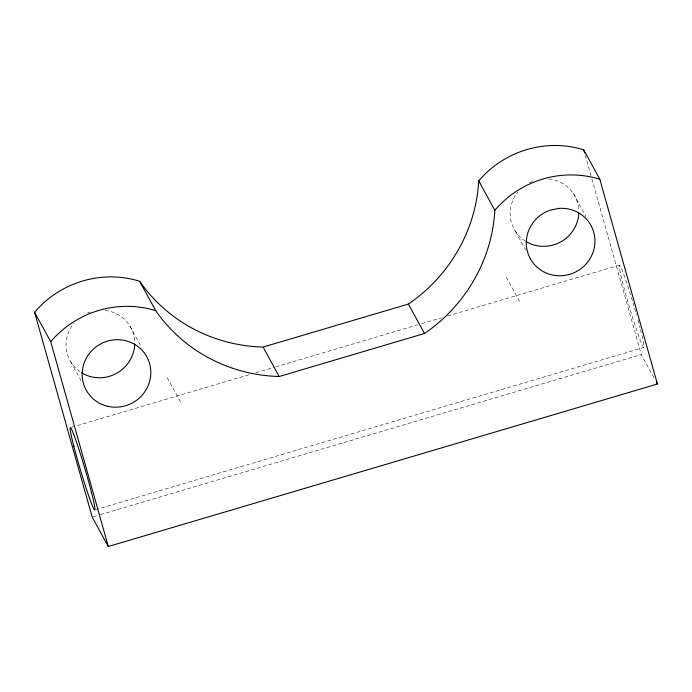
<?xml version="1.0" encoding="UTF-8"?>
<svg xmlns="http://www.w3.org/2000/svg" width="692" height="692" viewBox="0 0 692 692"><rect width="100%" height="100%" fill="white"/><g stroke="black" fill="none" stroke-linecap="round" stroke-linejoin="round"><path stroke-width="0.52" stroke-dasharray="3.46 2.59" d="M71.518 427.275L249.717 374.545M255.936 372.703L274.586 367.184M275.624 366.881L417.561 324.877M421.705 323.648L441.384 317.827M447.603 315.985L619.591 265.097M95.591 509.675L643.664 347.496M93.212 516.768L99.432 514.926M100.47 514.623L641.285 354.589L654.883 379.424M573.365 193.57L585.951 216.561M515.644 231.63L525.721 250.028M506.31 277.224L520.41 302.984M167.161 377.581L181.261 403.341M130.01 326.2L141.082 346.433M70.748 361.838L81.319 381.154M585.164 155.008L591.599 177.879M591.894 178.917L641.285 354.589M548.817 179.02A34.574 33.493 -28.7 0 1 578.797 210.048M525.375 241.11A34.574 33.493 -28.7 0 1 517.78 192.125M529.389 182.714A34.574 33.493 -28.7 0 1 532.139 181.46M105.158 310.492A34.574 33.493 -28.7 0 1 134.706 342.912M80.038 371.734A34.574 33.493 -28.7 0 1 73.949 323.181M87.512 313.087A34.574 33.493 -28.7 0 1 90.341 312.023M640.533 329.703A43.008 2.336 73.5 0 1 636.995 331.096A43.008 2.336 73.5 0 1 619.314 267.173A43.008 2.336 73.5 0 1 634.062 306.297M634.633 308.251A43.008 2.336 73.5 0 1 636.588 315.068M637.929 319.868A43.008 2.336 73.5 0 1 640.014 327.679"/><path stroke-width="1.04" d="M263.055 347.073L408.401 304.065A160.241 155.207 -28.7 0 0 478.726 180.871A97.511 94.449 -28.7 0 1 583.702 149.809L599.817 179.245L657.4 384.025L108.298 546.507L92.183 517.071L34.6 312.291A97.511 94.449 -28.7 0 1 139.576 281.229A160.241 155.207 -28.7 0 0 263.055 347.073L279.17 376.509L424.516 333.492A160.241 155.207 -28.7 0 0 494.841 210.307A97.511 94.449 -28.7 0 1 599.817 179.245M656.397 382.183L657.4 384.025M478.726 180.871L494.841 210.307M408.401 304.065L424.516 333.492M139.576 281.229L155.691 310.665A160.241 155.207 -28.7 0 0 279.17 376.509M34.6 312.291L50.715 341.727L108.298 546.507M583.702 149.809L584.584 152.932M578.806 212.98A34.574 33.493 -28.7 0 1 526.214 241.629M50.715 341.727A97.511 94.449 -28.7 0 1 155.691 310.665M134.698 343.889A34.574 33.493 -28.7 0 1 116.412 373.421A34.574 33.493 -28.7 0 1 81.691 372.815M558.946 208.387L550.131 210.195A34.574 33.493 -28.7 0 0 535.426 265.616A34.574 33.493 -28.7 0 0 592.404 253.947A34.574 33.493 -28.7 0 0 558.946 208.387M107.796 406.316A34.574 33.493 -28.7 0 0 149.602 363.655A34.574 33.493 -28.7 0 0 92.071 350.386A34.574 33.493 -28.7 0 0 107.796 406.316M73.897 446.487A43.008 2.336 73.5 0 0 94.562 509.987A43.008 2.336 73.5 0 0 79.104 449.869A43.008 2.336 73.5 0 0 73.897 446.487"/></g></svg>
